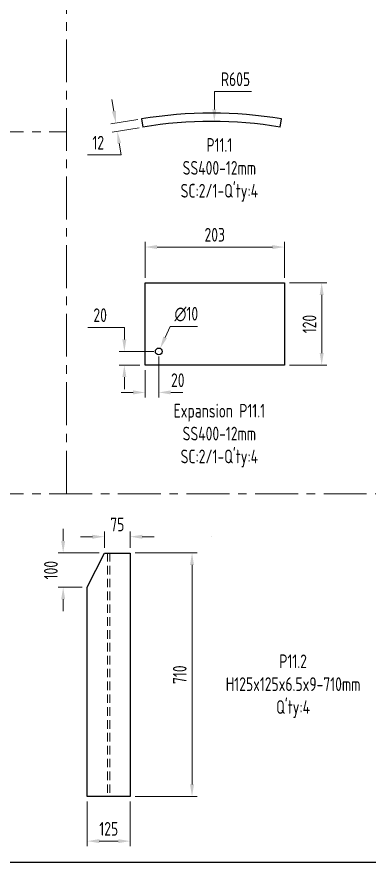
# Model space of a CAD drawing. Header units: millimetres. Extents: x -46397 to 283259, y -8690 to 23983.
# Drawn here: x 113712 to 114738, y -1737 to 728 of the extents above; entities that cross this region are included whole.
import ezdxf

# ---------------------------------------------------------------- set-up
doc = ezdxf.new("R2010")
doc.units = ezdxf.units.MM
doc.linetypes.add('CENTER', pattern=[2, 1.25, -0.25, 0.25, -0.25])
doc.linetypes.add('HIDDEN', pattern=[0.375, 0.25, -0.125])
doc.layers.get('Defpoints').update_dxf_attribs({"lineweight": 0})
for name, color, linetype, lineweight in [('CHUAN NET KHUAT', 4, 'HIDDEN', 0), ('Dtext', 255, 'Continuous', 20), ('DUONGCHINH', 7, 'Continuous', 25), ('PHANTOM 2', 8, 'Continuous', 0), ('ĐƯỜNG TÂM', 8, 'CENTER', 5)]:
    doc.layers.add(name, color=color, linetype=linetype, lineweight=lineweight)
doc.styles.add('Chu va so', font='arial.ttf')
doc.styles.add('GHI CHÚ 1', font='isocp_IV25.ttf', dxfattribs={"width": 0.8})
doc.styles.get("Standard").update_dxf_attribs({"font": 'isocp.shx', "width": 0.8})
doc.styles.add('TCVN', font='arial.ttf')
doc.dimstyles.new('1-30SCALE', dxfattribs={"dimtxt": 75, "dimasz": 75, "dimexe": 37.5, "dimexo": 30, "dimgap": 30, "dimtad": 1, "dimtoh": 1, "dimdec": 0, "dimdsep": 46, "dimtxsty": 'GHI CHÚ 1', "dimcen": 0.09, "dimclrd": 256, "dimclre": 256, "dimclrt": 2, "dimadec": 0, "dimazin": 0, "dimtfac": 1, "dimtdec": 0, "dimtofl": 0, "dimtmove": 0, "dimatfit": 3, "dimfxl": 1, "dimlwd": 0, "dimlwe": 0, "dimarcsym": 0})
doc.dimstyles.new('1-30SCALE$4', dxfattribs={"dimtxt": 75, "dimasz": 75, "dimexe": 37.5, "dimexo": 30, "dimgap": 30, "dimtad": 1, "dimtoh": 1, "dimdec": 0, "dimdsep": 46, "dimtxsty": 'GHI CHÚ 1', "dimcen": 0.09, "dimclrd": 256, "dimclre": 256, "dimclrt": 2, "dimadec": 0, "dimazin": 0, "dimtfac": 1, "dimtdec": 0, "dimtofl": 0, "dimtmove": 0, "dimatfit": 3, "dimfxl": 1, "dimlwd": 0, "dimlwe": 0, "dimarcsym": 0})

# ---------------------------------------------------------------- blocks, each defined once
blk = doc.blocks.new('*D457')
at = {"layer": 'Defpoints', "color": 0, "transparency": 16777216}
for p in [(114239.4, 1945.8, -3), (114789.8, -155.3, -3)]:
    blk.add_point(p, dxfattribs=at)
at = {"layer": 'PHANTOM 2', "linetype": 'Continuous', "lineweight": 0, "transparency": 16777216}
for p, q in [((114096.4, 2014.1), (114221.5, 2014.1)), ((114221.5, 2014.1), (114230.5, 1979.7))]:
    blk.add_line(p, q, dxfattribs=at)
at = {"layer": 'PHANTOM 2', "lineweight": 0, "transparency": 16777216}
for p, q in [((114789.7, -155.3), (114789.8, -155.3)), ((114789.8, -155.4), (114789.8, -155.2))]:
    blk.add_line(p, q, dxfattribs=at)
at = {"layer": 'PHANTOM 2', "transparency": 16777216}
blk.add_solid([(114236.2, 1981.2), (114224.9, 1978.2), (114239.4, 1945.8)], dxfattribs=at)
at = {"layer": 'PHANTOM 2', "color": 2, "transparency": 16777216, "insert": (114151.4, 2050), "char_height": 40, "attachment_point": 5, "style": 'GHI CHÚ 1'}
blk.add_mtext('R1086', dxfattribs=at)
blk = doc.blocks.new('*D481')
at = {"layer": 'Defpoints', "color": 0, "transparency": 16777216}
for p in [(114041.9, -835.9), (114041.9, -1545.9), (114222.2, -1545.9)]:
    blk.add_point(p, dxfattribs=at)
at = {"layer": 'PHANTOM 2', "linetype": 'Continuous', "lineweight": 0, "transparency": 16777216}
for p, q in [((114056.9, -835.9), (114237.2, -835.9)), ((114222.2, -870.9), (114222.2, -1510.9)), ((114056.9, -1545.9), (114237.2, -1545.9))]:
    blk.add_line(p, q, dxfattribs=at)
at = {"layer": 'PHANTOM 2', "transparency": 16777216}
for points in [[(114216.3, -870.9), (114228, -870.9), (114222.2, -835.9)], [(114216.3, -1510.9), (114228, -1510.9), (114222.2, -1545.9)]]:
    blk.add_solid(points, dxfattribs=at)
at = {"layer": 'PHANTOM 2', "color": 2, "transparency": 16777216, "insert": (114186.4, -1190.9), "char_height": 40, "attachment_point": 5, "rotation": 90, "style": 'GHI CHÚ 1'}
blk.add_mtext('710', dxfattribs=at)
blk = doc.blocks.new('*D482')
at = {"layer": 'Defpoints', "color": 0, "transparency": 16777216}
for p in [(113916.9, -1545.9), (114041.9, -1545.9), (113916.9, -1676.3)]:
    blk.add_point(p, dxfattribs=at)
at = {"layer": 'PHANTOM 2', "linetype": 'Continuous', "lineweight": 0, "transparency": 16777216}
for p, q in [((113916.9, -1560.9), (113916.9, -1691.3)), ((114041.9, -1560.9), (114041.9, -1691.3)), ((114006.9, -1676.3), (113951.9, -1676.3))]:
    blk.add_line(p, q, dxfattribs=at)
at = {"layer": 'PHANTOM 2', "transparency": 16777216}
for points in [[(113951.9, -1670.5), (113951.9, -1682.1), (113916.9, -1676.3)], [(114006.9, -1670.5), (114006.9, -1682.1), (114041.9, -1676.3)]]:
    blk.add_solid(points, dxfattribs=at)
at = {"layer": 'PHANTOM 2', "color": 2, "transparency": 16777216, "insert": (113979.4, -1640.5), "char_height": 40, "attachment_point": 5, "style": 'GHI CHÚ 1'}
blk.add_mtext('125', dxfattribs=at)
blk = doc.blocks.new('*D483')
at = {"layer": 'Defpoints', "color": 0, "transparency": 16777216}
for p in [(113846.5, -835.9), (113966.9, -835.9), (113916.9, -935.9)]:
    blk.add_point(p, dxfattribs=at)
at = {"layer": 'PHANTOM 2', "linetype": 'Continuous', "lineweight": 0, "transparency": 16777216}
for p, q in [((113846.5, -800.9), (113846.5, -765.9)), ((113951.9, -835.9), (113831.5, -835.9)), ((113901.9, -935.9), (113831.5, -935.9)), ((113846.5, -970.9), (113846.5, -1005.9))]:
    blk.add_line(p, q, dxfattribs=at)
at = {"layer": 'PHANTOM 2', "transparency": 16777216}
for points in [[(113840.7, -800.9), (113852.4, -800.9), (113846.5, -835.9)], [(113840.7, -970.9), (113852.4, -970.9), (113846.5, -935.9)]]:
    blk.add_solid(points, dxfattribs=at)
at = {"layer": 'PHANTOM 2', "color": 2, "transparency": 16777216, "insert": (113810.7, -885.9), "char_height": 40, "attachment_point": 5, "rotation": 90, "style": 'GHI CHÚ 1'}
blk.add_mtext('100', dxfattribs=at)
blk = doc.blocks.new('*D484')
at = {"layer": 'Defpoints', "color": 0, "transparency": 16777216}
for p in [(114041.9, -788.4), (113966.9, -835.9), (114041.9, -835.9)]:
    blk.add_point(p, dxfattribs=at)
at = {"layer": 'PHANTOM 2', "linetype": 'Continuous', "lineweight": 0, "transparency": 16777216}
for p, q in [((113931.9, -788.4), (113896.9, -788.4)), ((113966.9, -820.9), (113966.9, -773.4)), ((114041.9, -820.9), (114041.9, -773.4)), ((114076.9, -788.4), (114111.9, -788.4))]:
    blk.add_line(p, q, dxfattribs=at)
at = {"layer": 'PHANTOM 2', "transparency": 16777216}
for points in [[(113931.9, -782.6), (113931.9, -794.3), (113966.9, -788.4)], [(114076.9, -782.6), (114076.9, -794.3), (114041.9, -788.4)]]:
    blk.add_solid(points, dxfattribs=at)
at = {"layer": 'PHANTOM 2', "color": 2, "transparency": 16777216, "insert": (114004.4, -752.6), "char_height": 40, "attachment_point": 5, "style": 'GHI CHÚ 1'}
blk.add_mtext('75', dxfattribs=at)
blk = doc.blocks.new('*D485')
at = {"layer": 'Defpoints', "color": 0, "transparency": 16777216}
for p in [(114079.2, 430.9, -3), (114083.1, 407.2, -3), (114004.1, 394.2)]:
    blk.add_point(p, dxfattribs=at)
at = {"layer": 'PHANTOM 2', "linetype": 'Continuous', "lineweight": 0, "transparency": 16777216}
for p, q in [((113994.5, 452.4), (113988.8, 487)), ((114064.4, 428.4), (113985.4, 415.4)), ((114068.3, 404.7), (113989.3, 391.8)), ((114009.7, 359.7), (114015.4, 325.1)), ((113917.2, 325.1), (114015.4, 325.1))]:
    blk.add_line(p, q, dxfattribs=at)
at = {"layer": 'PHANTOM 2', "transparency": 16777216}
for points in [[(114000.3, 453.4), (113988.7, 451.5), (114000.2, 417.9)], [(114015.5, 360.6), (114004, 358.7), (114004.1, 394.2)]]:
    blk.add_solid(points, dxfattribs=at)
at = {"layer": 'PHANTOM 2', "color": 2, "transparency": 16777216, "insert": (113948.8, 360.9), "char_height": 40, "attachment_point": 5, "style": 'GHI CHÚ 1'}
blk.add_mtext('12', dxfattribs=at)
blk = doc.blocks.new('*D486')
at = {"layer": 'Defpoints', "color": 0, "transparency": 16777216}
for p in [(114491.4, 56.5), (114085.4, -48), (114491.4, -48)]:
    blk.add_point(p, dxfattribs=at)
at = {"layer": 'PHANTOM 2', "linetype": 'Continuous', "lineweight": 0, "transparency": 16777216}
for p, q in [((114085.4, -33), (114085.4, 71.5)), ((114120.4, 56.5), (114456.4, 56.5)), ((114491.4, -33), (114491.4, 71.5))]:
    blk.add_line(p, q, dxfattribs=at)
at = {"layer": 'PHANTOM 2', "transparency": 16777216}
for points in [[(114120.4, 62.3), (114120.4, 50.7), (114085.4, 56.5)], [(114456.4, 62.3), (114456.4, 50.7), (114491.4, 56.5)]]:
    blk.add_solid(points, dxfattribs=at)
at = {"layer": 'PHANTOM 2', "color": 2, "transparency": 16777216, "insert": (114288.4, 92.3), "char_height": 40, "attachment_point": 5, "style": 'GHI CHÚ 1'}
blk.add_mtext('203', dxfattribs=at)
blk = doc.blocks.new('*D487')
at = {"layer": 'Defpoints', "color": 0, "transparency": 16777216}
for p in [(114491.4, -48), (114491.4, -288), (114600.2, -288)]:
    blk.add_point(p, dxfattribs=at)
at = {"layer": 'PHANTOM 2', "linetype": 'Continuous', "lineweight": 0, "transparency": 16777216}
for p, q in [((114506.4, -48), (114615.2, -48)), ((114600.2, -83), (114600.2, -253)), ((114506.4, -288), (114615.2, -288))]:
    blk.add_line(p, q, dxfattribs=at)
at = {"layer": 'PHANTOM 2', "transparency": 16777216}
for points in [[(114594.4, -83), (114606.1, -83), (114600.2, -48)], [(114594.4, -253), (114606.1, -253), (114600.2, -288)]]:
    blk.add_solid(points, dxfattribs=at)
at = {"layer": 'PHANTOM 2', "color": 2, "transparency": 16777216, "insert": (114564.5, -168), "char_height": 40, "attachment_point": 5, "rotation": 90, "style": 'GHI CHÚ 1'}
blk.add_mtext('120', dxfattribs=at)
blk = doc.blocks.new('*D488')
at = {"layer": 'Defpoints', "color": 0, "transparency": 16777216}
for p in [(114125.4, -248), (114085.4, -288), (114125.4, -367.6)]:
    blk.add_point(p, dxfattribs=at)
at = {"layer": 'PHANTOM 2', "linetype": 'Continuous', "lineweight": 0, "transparency": 16777216}
for p, q in [((114125.4, -263), (114125.4, -382.6)), ((114085.4, -303), (114085.4, -382.6)), ((114050.4, -367.6), (114015.4, -367.6)), ((114160.4, -367.6), (114195.4, -367.6))]:
    blk.add_line(p, q, dxfattribs=at)
at = {"layer": 'PHANTOM 2', "transparency": 16777216}
for points in [[(114050.4, -361.7), (114050.4, -373.4), (114085.4, -367.6)], [(114160.4, -361.7), (114160.4, -373.4), (114125.4, -367.6)]]:
    blk.add_solid(points, dxfattribs=at)
at = {"layer": 'PHANTOM 2', "color": 2, "transparency": 16777216, "insert": (114180.7, -331.9), "char_height": 40, "attachment_point": 5, "style": 'GHI CHÚ 1'}
blk.add_mtext('20', dxfattribs=at)
blk = doc.blocks.new('*D489')
at = {"layer": 'Defpoints', "color": 0, "transparency": 16777216}
for p in [(114125.4, -248), (114024.9, -288), (114085.4, -288)]:
    blk.add_point(p, dxfattribs=at)
at = {"layer": 'PHANTOM 2', "linetype": 'Continuous', "lineweight": 0, "transparency": 16777216}
for p, q in [((113918.9, -178), (114024.9, -178)), ((114024.9, -213), (114024.9, -178)), ((114110.4, -248), (114009.9, -248)), ((114070.4, -288), (114009.9, -288)), ((114024.9, -323), (114024.9, -358))]:
    blk.add_line(p, q, dxfattribs=at)
at = {"layer": 'PHANTOM 2', "transparency": 16777216}
for points in [[(114019.1, -213), (114030.8, -213), (114024.9, -248)], [(114019.1, -323), (114030.8, -323), (114024.9, -288)]]:
    blk.add_solid(points, dxfattribs=at)
at = {"layer": 'PHANTOM 2', "color": 2, "transparency": 16777216, "insert": (113954.4, -142.2), "char_height": 40, "attachment_point": 5, "style": 'GHI CHÚ 1'}
blk.add_mtext('20', dxfattribs=at)
blk = doc.blocks.new('*D490')
at = {"layer": 'Defpoints', "color": 0, "transparency": 16777216}
for p in [(114129.5, -238.9), (114121.3, -257.1)]:
    blk.add_point(p, dxfattribs=at)
at = {"layer": 'PHANTOM 2', "linetype": 'Continuous', "lineweight": 0, "transparency": 16777216}
for p, q in [((114158.1, -175), (114143.8, -207)), ((114237.8, -175), (114158.1, -175))]:
    blk.add_line(p, q, dxfattribs=at)
at = {"layer": 'PHANTOM 2', "lineweight": 0, "transparency": 16777216}
for p, q in [((114125.3, -248), (114125.4, -248)), ((114125.4, -248.1), (114125.4, -247.9))]:
    blk.add_line(p, q, dxfattribs=at)
at = {"layer": 'PHANTOM 2', "transparency": 16777216}
blk.add_solid([(114138.5, -204.6), (114149.1, -209.4), (114129.5, -238.9)], dxfattribs=at)
at = {"layer": 'PHANTOM 2', "color": 2, "transparency": 16777216, "insert": (114205.5, -139.3), "char_height": 40, "attachment_point": 5, "style": 'GHI CHÚ 1'}
blk.add_mtext('∅10', dxfattribs=at)
blk = doc.blocks.new('*D491')
at = {"layer": 'Defpoints', "color": 0, "transparency": 16777216}
for p in [(114287, 423.1, -3), (114279.2, -786.8, -3)]:
    blk.add_point(p, dxfattribs=at)
at = {"layer": 'PHANTOM 2', "linetype": 'Continuous', "lineweight": 0, "transparency": 16777216}
for p, q in [((114287.6, 510.1), (114287.3, 458.1)), ((114395.2, 510.1), (114287.6, 510.1))]:
    blk.add_line(p, q, dxfattribs=at)
at = {"layer": 'PHANTOM 2', "lineweight": 0, "transparency": 16777216}
for p, q in [((114279.1, -786.8), (114279.3, -786.8)), ((114279.2, -786.9), (114279.2, -786.7))]:
    blk.add_line(p, q, dxfattribs=at)
at = {"layer": 'PHANTOM 2', "transparency": 16777216}
blk.add_solid([(114281.4, 458.2), (114293.1, 458.1), (114287, 423.1)], dxfattribs=at)
at = {"layer": 'PHANTOM 2', "color": 2, "transparency": 16777216, "insert": (114348.9, 546), "char_height": 40, "attachment_point": 5, "style": 'GHI CHÚ 1'}
blk.add_mtext('R605', dxfattribs=at)
blk = doc.blocks.new('*U1822')
at = {"lineweight": 25}
for points in [[(0, 0), (7781, 0), (7781, 5097), (0, 5097)], [(0, 0), (5883.2, 0), (5883.2, 5097), (0, 5097)]]:
    blk.add_lwpolyline(points, close=True, dxfattribs=at)
at = {"layer": 'Dtext', "ltscale": 0.1}
for tag, p, height, style in [('REV_3', (5933.4, 1914.4), 33.9, 'TCVN'), ('FOR_APPROVAL3', (6272.3, 1912.1, -0.3), 40.7, 'TCVN'), ('REV_2', (5933.4, 1787.9), 33.9, 'TCVN'), ('FOR_APPROVAL2', (6272.3, 1785.5, -0.3), 40.7, 'TCVN'), ('REV_1', (5933.4, 1661.4), 33.9, 'TCVN'), ('FOR_APPROVAL1', (6272.3, 1659, -0.3), 40.7, 'TCVN'), ('NGUOI_VE', (6633.4, 1533.1, -0.3), 40.7, 'TCVN'), ('NGUOI_KIEM_2', (6992.7, 1533.1, -0.3), 40.7, 'TCVN'), ('NGUOI_DUYET', (7426.8, 1533.1, -0.3), 40.7, 'TCVN'), ('REV_0', (5933.4, 1534.9), 33.9, 'TCVN'), ('1.1_A4', (7448.6, 77.2, -0.3), 40.7, 'Chu va so'), ('A4_A4', (7583.9, 77.2, -0.3), 40.7, 'Chu va so'), ('REV.', (7695.4, 77.2, -0.3), 40.7, 'Chu va so')]:
    blk.add_attdef(tag, p, '', height=height, dxfattribs=dict(at, style=style))
for tag, p, height, style, width in [('NGAY_REV03', (6019.2, 1912.1, -0.3), 35.2, 'TCVN', 0.95), ('NGAY_REV02', (6019.2, 1785.5, -0.3), 35.2, 'TCVN', 0.95), ('NGAY_REV01', (6019.2, 1659, -0.3), 35.2, 'TCVN', 0.95), ('NGAY_REV0', (6019.2, 1532.5, -0.3), 35.2, 'TCVN', 0.95), ('DWD.NO', (6016.1, 33, -0.3), 54.2, 'Chu va so', 0.85)]:
    blk.add_attdef(tag, p, '', height=height, dxfattribs=dict(at, style=style, width=width))
at = {"layer": 'Dtext', "lineweight": 25, "ltscale": 0.1, "style": 'Chu va so'}
for tag, p, height in [('PROJECT_CODE', (6408, 637.1), 81.3), ('TITLE1', (6055.8, 485.9, -0.3), 54.2), ('TITLE2', (6055.8, 358.4, -0.3), 54.2), ('TITLE3', (6055.8, 231.9, -0.3), 54.2)]:
    blk.add_attdef(tag, p, '', height=height, dxfattribs=at)

msp = doc.modelspace()

# ---------------------------------------------------------------- linework, layer by layer
at = {"layer": 'CHUAN NET KHUAT', "ltscale": 100}
for p, q in [((113976.1, -835.91), (113976.1, -1545.91)), ((113982.6, -835.91), (113982.6, -1545.91))]:
    msp.add_line(p, q, dxfattribs=at)
at = {"layer": 'DUONGCHINH'}
for p, q in [((114075.2, 430.2, -3), (114079.17, 406.53, -3)), ((114479.17, 406.53, -3), (114483.14, 430.2, -3)), ((113916.85, -935.91), (113966.85, -835.91))]:
    msp.add_line(p, q, dxfattribs=at)
msp.add_lwpolyline([(114085.35, -48.02), (114491.35, -48.02), (114491.35, -288.02), (114085.35, -288.02)], close=True, dxfattribs=at)
msp.add_lwpolyline([(113966.85, -835.91), (114041.85, -835.91), (114041.85, -1545.91), (113916.85, -1545.91), (113916.85, -935.91)], dxfattribs=at)
msp.add_circle((114125.35, -248.02), 10, dxfattribs=at)
for radius in [1234, 1210]:
    msp.add_arc((114279.17, -786.83, -3), radius, 80.48596, 99.51404, dxfattribs=at)
at = {"layer": 'ĐƯỜNG TÂM', "ltscale": 100}
for p, q in [((113856.15, -663.04), (113856.15, 2253.24)), ((112806.2, 392.74), (113856.15, 392.74)), ((112806.2, -663.04), (114766.17, -663.04))]:
    msp.add_line(p, q, dxfattribs=at)

# ---------------------------------------------------------------- texts
at = {"color": 3, "char_height": 40, "attachment_point": 1}
for s, width, insert in [("\\A1;\\pxqc;P11.1\\PSS400-12mm\\PSC:2/1-Q'ty:4", 348.9024, (114127.46, 374.11)), ("\\A1;\\pxqc;Expansion P11.1\\PSS400-12mm\\PSC:2/1-Q'ty:4", 348.9024, (114127.46, -400.89)), ("\\A1;\\pxqc;P11.2\\PH125x125x6.5x9-710mm\\PQ'ty:4", 535.9895, (114248.85, -1131.79))]:
    msp.add_mtext_dynamic_manual_height_columns(s, width=width, gutter_width=37.5, heights=[0], dxfattribs=dict(at, insert=insert))

# ---------------------------------------------------------------- dimensions: what is measured, and where the dimension line sits
at = {"layer": 'PHANTOM 2'}
for center, mpoint, picture, middle in [((114789.75, -155.27, -3), (114239.38, 1945.84, -3), '*D457', (114221.49, 2014.14)), ((114279.17, -786.83, -3), (114287.04, 423.14, -3), '*D491', (114287.61, 510.11))]:
    dim = msp.add_radius_dim(center=center, mpoint=mpoint, dimstyle='1-30SCALE$4', override={"dimtxt": 40, "dimasz": 35, "dimexe": 15, "dimexo": 15, "dimgap": 15, "dimlfac": 0.5, "dimtmove": 1}, dxfattribs=at)
    dim.commit()
    dim.dimension.update_dxf_attribs({"geometry": picture, "text_midpoint": middle, "dimtype": 164})
for base, p1, p2, angle, picture, middle, dimtype in [((114004.06, 394.2), (114079.17, 430.85, -3), (114083.06, 407.17, -3), 279.32733, '*D485', (113978.58, 336.61), 161), ((114024.92, -288.02), (114125.35, -248.02), (114085.35, -288.02), 90, '*D489', (114003.28, -233.02), 160)]:
    dim = msp.add_linear_dim(base=base, p1=p1, p2=p2, angle=angle, dimstyle='1-30SCALE', override={"dimtxt": 40, "dimasz": 35, "dimexe": 15, "dimexo": 15, "dimgap": 15, "dimlfac": 0.5, "dimtmove": 1}, dxfattribs=at)
    dim.commit()
    dim.dimension.update_dxf_attribs({"geometry": picture, "text_midpoint": middle, "dimtype": dimtype})
for base, p1, p2, override, picture, middle in [((114491.35, 56.5), (114085.35, -48.02), (114491.35, -48.02), {"dimtxt": 40, "dimasz": 35, "dimexe": 15, "dimexo": 15, "dimgap": 15, "dimlfac": 0.5, "dimtmove": 1}, '*D486', (114288.35, 92.28)), ((114041.85, -788.43), (113966.85, -835.91), (114041.85, -835.91), {"dimtxt": 40, "dimasz": 35, "dimexe": 15, "dimexo": 15, "dimgap": 15, "dimtmove": 1}, '*D484', (114004.35, -752.64)), ((113916.85, -1676.3), (114041.85, -1545.91), (113916.85, -1545.91), {"dimtxt": 40, "dimasz": 35, "dimexe": 15, "dimexo": 15, "dimgap": 15, "dimtmove": 1}, '*D482', (113979.35, -1640.51))]:
    dim = msp.add_linear_dim(base=base, p1=p1, p2=p2, dimstyle='1-30SCALE', override=override, dxfattribs=at)
    dim.commit()
    dim.dimension.update_dxf_attribs({"geometry": picture, "text_midpoint": middle})
for base, p1, p2, override, picture, middle in [((114600.24, -288.02), (114491.35, -48.02), (114491.35, -288.02), {"dimtxt": 40, "dimasz": 35, "dimexe": 15, "dimexo": 15, "dimgap": 15, "dimlfac": 0.5, "dimtmove": 1}, '*D487', (114564.46, -168.02)), ((113846.52, -835.91), (113916.85, -935.91), (113966.85, -835.91), {"dimtxt": 40, "dimasz": 35, "dimexe": 15, "dimexo": 15, "dimgap": 15, "dimtmove": 1}, '*D483', (113810.73, -885.91)), ((114222.16, -1545.91), (114041.85, -835.91), (114041.85, -1545.91), {"dimtxt": 40, "dimasz": 35, "dimexe": 15, "dimexo": 15, "dimgap": 15, "dimtmove": 1}, '*D481', (114186.38, -1190.91))]:
    dim = msp.add_linear_dim(base=base, p1=p1, p2=p2, angle=90, dimstyle='1-30SCALE', override=override, dxfattribs=at)
    dim.commit()
    dim.dimension.update_dxf_attribs({"geometry": picture, "text_midpoint": middle})
dim = msp.add_diameter_dim_2p(p1=(114121.26, -257.15), p2=(114129.45, -238.9), dimstyle='1-30SCALE', override={"dimtxt": 40, "dimasz": 35, "dimexe": 15, "dimexo": 15, "dimgap": 15, "dimlfac": 0.5, "dimtmove": 1}, dxfattribs=at)
dim.commit()
dim.dimension.update_dxf_attribs({"geometry": '*D490', "text_midpoint": (114205.48, -139.26)})
dim = msp.add_linear_dim(base=(114125.35, -367.57), p1=(114085.35, -288.02), p2=(114125.35, -248.02), dimstyle='1-30SCALE', override={"dimtxt": 40, "dimasz": 35, "dimexe": 15, "dimexo": 15, "dimgap": 15, "dimlfac": 0.5, "dimtmove": 1}, dxfattribs=at)
dim.commit()
dim.dimension.update_dxf_attribs({"geometry": '*D488', "text_midpoint": (114180.69, -367.71), "dimtype": 160})

# ---------------------------------------------------------------- next in the draw order: block references
at = {"xscale": 0.9084576280678549, "yscale": 0.9084576280678549, "zscale": 0.9084576280678549}
msp.add_blockref('*U1822', (109421.51, -1737.47), dxfattribs=at)

doc.saveas('drawing.dxf')
